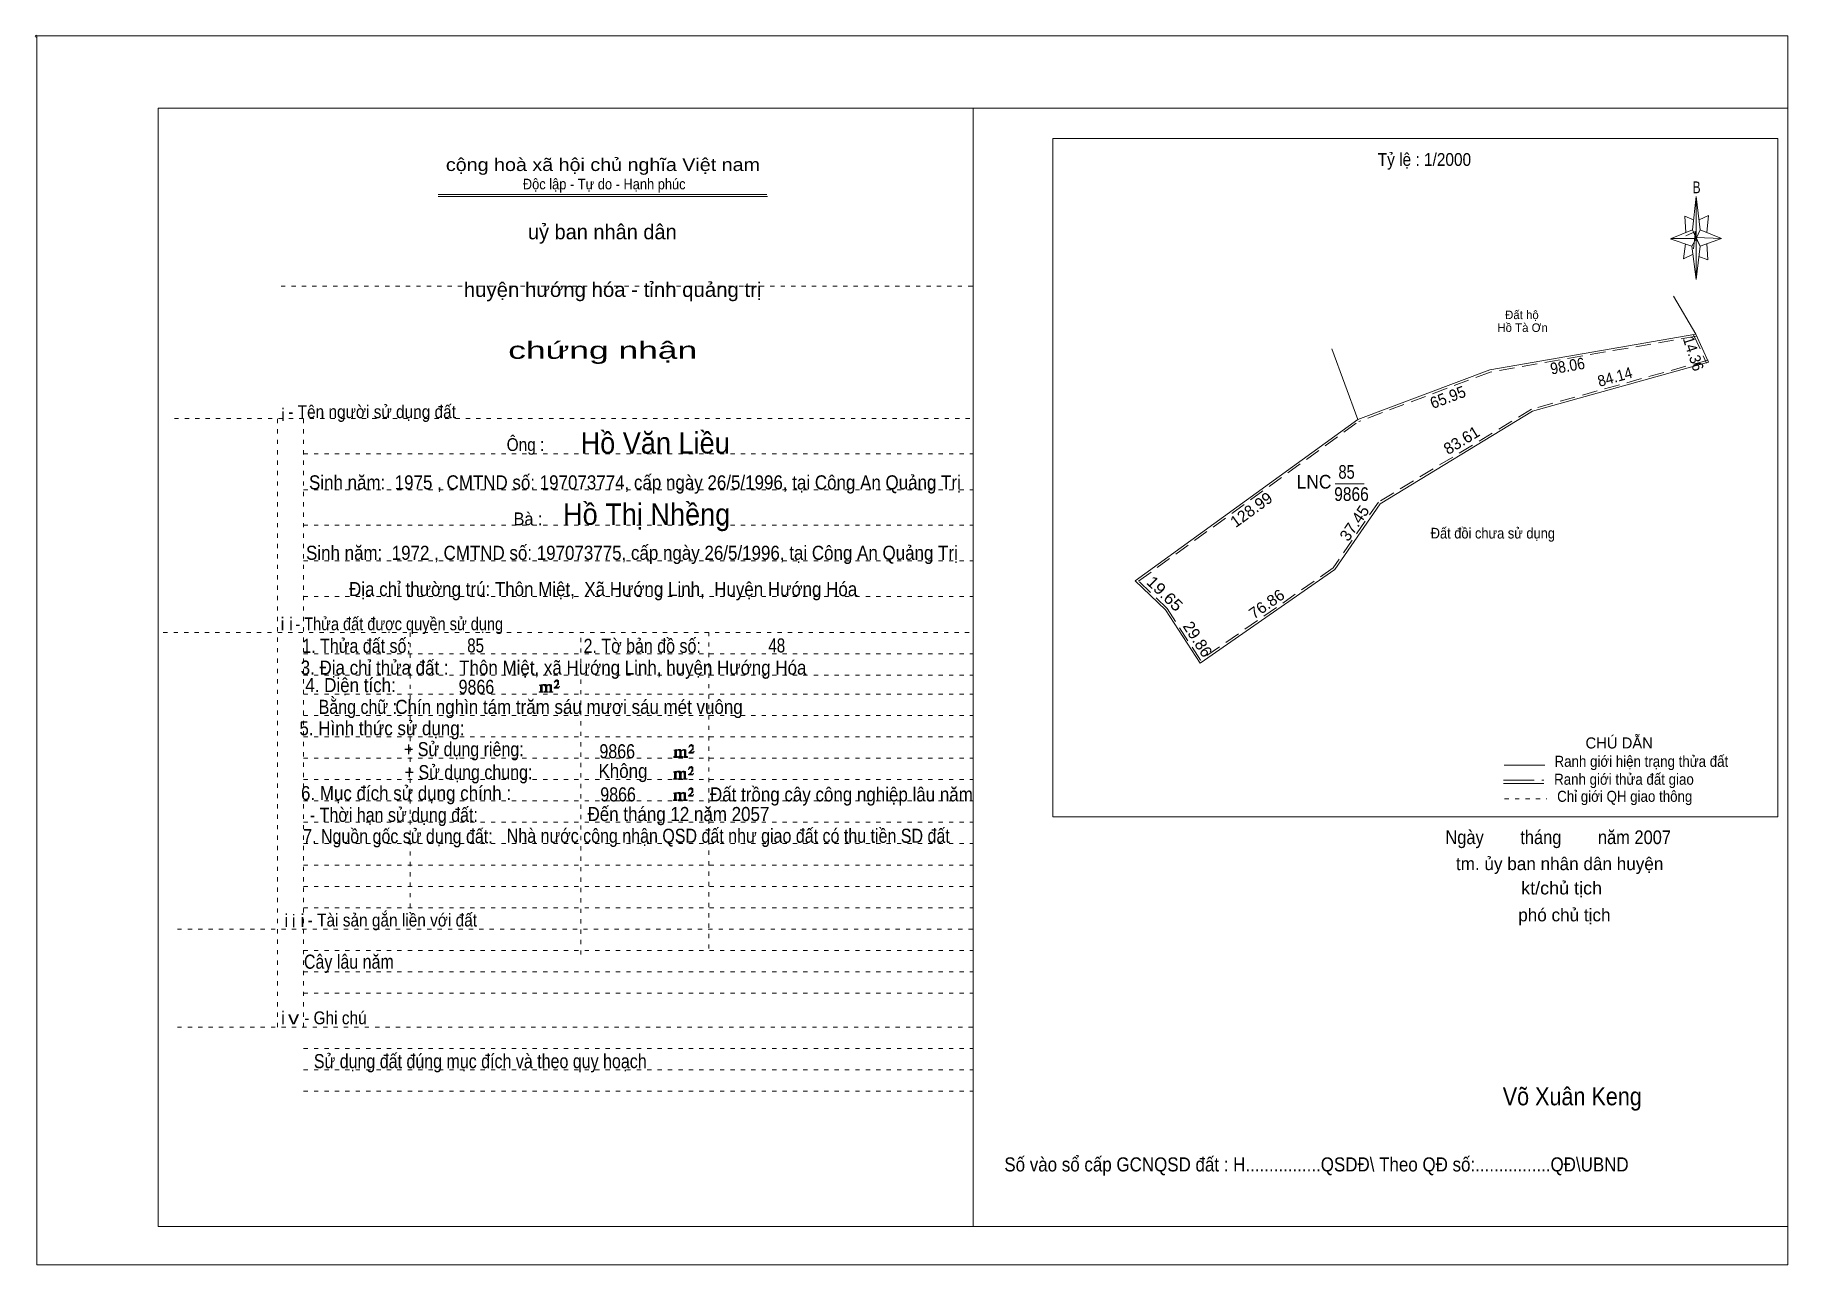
# Model space of a CAD drawing. Header units: centimetres. Extents: x -1.6 to 39.5, y -3.3 to 25.5.
import ezdxf
from ezdxf.enums import TextEntityAlignment as Align

# ---------------------------------------------------------------- set-up
doc = ezdxf.new("R2010")
doc.units = ezdxf.units.CM
doc.header["$LTSCALE"] = 0.12
for name, pattern in [('DOTTED', [1.5, 0.3, -1.2]), ('LONG_DASHED', [7.5, 6, -1.5]), ('MEDIUM_DASHED', [4.5, 3, -1.5])]:
    doc.linetypes.add(name, pattern=pattern)
for name, color, linetype, lineweight in [('1', 7, 'DOTTED', 13), ('10', 7, 'Continuous', 13), ('13', 7, 'Continuous', 13), ('4', 7, 'Continuous', 13), ('5', 7, 'Continuous', 13), ('50', 7, 'Continuous', 13)]:
    doc.layers.add(name, color=color, linetype=linetype, lineweight=lineweight)
doc.layers.add('30', color=7, linetype='Continuous')
doc.layers.add('33', color=7, linetype='Continuous')

msp = doc.modelspace()

# ---------------------------------------------------------------- hatches: boundary and pattern name
at = {"layer": '50'}
for points in [[(10.27, 10.13), (10.27, 10.12), (10.27, 10.11), (10.25, 10.11), (10.24, 10.11), (10.24, 10.1), (10.33, 10.1), (10.33, 10.11), (10.32, 10.11), (10.31, 10.11), (10.31, 10.12), (10.31, 10.13), (10.31, 10.24), (10.31, 10.25), (10.32, 10.26), (10.34, 10.26), (10.35, 10.26), (10.36, 10.26), (10.37, 10.25), (10.39, 10.22), (10.39, 10.13), (10.37, 10.12), (10.37, 10.11), (10.36, 10.11), (10.35, 10.11), (10.35, 10.1), (10.44, 10.1), (10.44, 10.11), (10.43, 10.11), (10.42, 10.11), (10.42, 10.12), (10.42, 10.13), (10.42, 10.24), (10.44, 10.26), (10.45, 10.26), (10.46, 10.26), (10.49, 10.26), (10.49, 10.25), (10.5, 10.24), (10.5, 10.22), (10.5, 10.13), (10.5, 10.12), (10.49, 10.11), (10.49, 10.11), (10.47, 10.11), (10.47, 10.1), (10.56, 10.1), (10.56, 10.11), (10.55, 10.11), (10.54, 10.11), (10.53, 10.12), (10.53, 10.13), (10.53, 10.2), (10.53, 10.25), (10.53, 10.26), (10.52, 10.27), (10.5, 10.28), (10.47, 10.28), (10.46, 10.28), (10.44, 10.27), (10.41, 10.25), (10.41, 10.26), (10.4, 10.28), (10.39, 10.28), (10.37, 10.28), (10.35, 10.28), (10.34, 10.28), (10.32, 10.26), (10.31, 10.26), (10.31, 10.25), (10.31, 10.25), (10.31, 10.26), (10.31, 10.28), (10.24, 10.26), (10.24, 10.26), (10.25, 10.26), (10.27, 10.25), (10.27, 10.24), (10.27, 10.23)], [(10.69, 10.19), (10.72, 10.24), (10.72, 10.24), (10.71, 10.22), (10.69, 10.22), (10.68, 10.22), (10.63, 10.22), (10.66, 10.26), (10.67, 10.27), (10.69, 10.28), (10.69, 10.3), (10.69, 10.32), (10.69, 10.34), (10.69, 10.35), (10.69, 10.37), (10.68, 10.38), (10.67, 10.38), (10.66, 10.39), (10.65, 10.39), (10.63, 10.38), (10.63, 10.38), (10.62, 10.37), (10.61, 10.35), (10.59, 10.33), (10.61, 10.33), (10.61, 10.35), (10.62, 10.35), (10.63, 10.36), (10.65, 10.36), (10.66, 10.36), (10.67, 10.35), (10.68, 10.35), (10.68, 10.32), (10.68, 10.3), (10.66, 10.28), (10.66, 10.26), (10.65, 10.25), (10.59, 10.2), (10.59, 10.19)], [(13.42, 8.61), (13.42, 8.6), (13.42, 8.59), (13.41, 8.59), (13.4, 8.59), (13.4, 8.57), (13.48, 8.57), (13.48, 8.59), (13.47, 8.59), (13.46, 8.59), (13.46, 8.6), (13.46, 8.61), (13.46, 8.72), (13.46, 8.73), (13.47, 8.74), (13.5, 8.74), (13.51, 8.74), (13.52, 8.74), (13.53, 8.73), (13.54, 8.69), (13.54, 8.61), (13.53, 8.6), (13.53, 8.59), (13.52, 8.59), (13.51, 8.59), (13.51, 8.57), (13.6, 8.57), (13.6, 8.59), (13.58, 8.59), (13.57, 8.59), (13.57, 8.6), (13.57, 8.61), (13.57, 8.72), (13.6, 8.74), (13.61, 8.74), (13.62, 8.74), (13.64, 8.74), (13.64, 8.73), (13.65, 8.72), (13.65, 8.69), (13.65, 8.61), (13.65, 8.6), (13.64, 8.59), (13.64, 8.59), (13.63, 8.59), (13.63, 8.57), (13.72, 8.57), (13.72, 8.59), (13.7, 8.59), (13.69, 8.59), (13.68, 8.6), (13.68, 8.61), (13.68, 8.68), (13.68, 8.73), (13.68, 8.74), (13.67, 8.75), (13.65, 8.76), (13.63, 8.76), (13.62, 8.76), (13.6, 8.75), (13.56, 8.73), (13.56, 8.74), (13.55, 8.76), (13.54, 8.76), (13.53, 8.76), (13.51, 8.76), (13.5, 8.76), (13.47, 8.74), (13.46, 8.74), (13.46, 8.73), (13.46, 8.73), (13.46, 8.74), (13.46, 8.76), (13.4, 8.74), (13.4, 8.74), (13.41, 8.74), (13.42, 8.73), (13.42, 8.72), (13.42, 8.71)], [(13.85, 8.67), (13.87, 8.72), (13.87, 8.72), (13.86, 8.69), (13.85, 8.69), (13.84, 8.69), (13.78, 8.69), (13.82, 8.74), (13.83, 8.75), (13.85, 8.76), (13.85, 8.78), (13.85, 8.79), (13.85, 8.82), (13.85, 8.83), (13.85, 8.85), (13.84, 8.86), (13.83, 8.86), (13.82, 8.87), (13.8, 8.87), (13.78, 8.86), (13.78, 8.86), (13.77, 8.85), (13.76, 8.83), (13.75, 8.81), (13.76, 8.81), (13.76, 8.83), (13.77, 8.83), (13.78, 8.84), (13.8, 8.84), (13.82, 8.84), (13.83, 8.83), (13.84, 8.83), (13.84, 8.79), (13.84, 8.78), (13.82, 8.76), (13.82, 8.74), (13.8, 8.73), (13.75, 8.68), (13.75, 8.67)], [(13.41, 8.09), (13.41, 8.08), (13.41, 8.07), (13.4, 8.07), (13.39, 8.07), (13.39, 8.06), (13.48, 8.06), (13.48, 8.07), (13.47, 8.07), (13.45, 8.07), (13.45, 8.08), (13.45, 8.09), (13.45, 8.2), (13.45, 8.21), (13.47, 8.23), (13.49, 8.23), (13.5, 8.23), (13.51, 8.23), (13.52, 8.21), (13.53, 8.18), (13.53, 8.09), (13.52, 8.08), (13.52, 8.07), (13.51, 8.07), (13.5, 8.07), (13.5, 8.06), (13.59, 8.06), (13.59, 8.07), (13.58, 8.07), (13.57, 8.07), (13.57, 8.08), (13.57, 8.09), (13.57, 8.2), (13.59, 8.23), (13.6, 8.23), (13.61, 8.23), (13.63, 8.23), (13.63, 8.21), (13.64, 8.2), (13.64, 8.18), (13.64, 8.09), (13.64, 8.08), (13.63, 8.07), (13.63, 8.07), (13.62, 8.07), (13.62, 8.06), (13.71, 8.06), (13.71, 8.07), (13.7, 8.07), (13.69, 8.07), (13.67, 8.08), (13.67, 8.09), (13.67, 8.17), (13.67, 8.21), (13.67, 8.23), (13.66, 8.24), (13.64, 8.25), (13.62, 8.25), (13.61, 8.25), (13.59, 8.24), (13.55, 8.21), (13.55, 8.23), (13.54, 8.25), (13.53, 8.25), (13.52, 8.25), (13.5, 8.25), (13.49, 8.25), (13.47, 8.23), (13.45, 8.23), (13.45, 8.21), (13.45, 8.21), (13.45, 8.23), (13.45, 8.25), (13.39, 8.23), (13.39, 8.23), (13.4, 8.23), (13.41, 8.21), (13.41, 8.2), (13.41, 8.19)], [(13.84, 8.16), (13.86, 8.2), (13.86, 8.2), (13.85, 8.18), (13.84, 8.18), (13.83, 8.18), (13.77, 8.18), (13.81, 8.23), (13.82, 8.24), (13.84, 8.25), (13.84, 8.27), (13.84, 8.28), (13.84, 8.3), (13.84, 8.31), (13.84, 8.34), (13.83, 8.35), (13.82, 8.35), (13.81, 8.36), (13.8, 8.36), (13.77, 8.35), (13.77, 8.35), (13.76, 8.34), (13.75, 8.31), (13.74, 8.29), (13.75, 8.29), (13.75, 8.31), (13.76, 8.31), (13.77, 8.33), (13.8, 8.33), (13.81, 8.33), (13.82, 8.31), (13.83, 8.31), (13.83, 8.28), (13.83, 8.27), (13.81, 8.25), (13.81, 8.23), (13.8, 8.21), (13.74, 8.17), (13.74, 8.16)], [(13.84, 7.66), (13.86, 7.71), (13.86, 7.71), (13.85, 7.68), (13.84, 7.68), (13.83, 7.68), (13.77, 7.68), (13.81, 7.73), (13.82, 7.74), (13.84, 7.75), (13.84, 7.77), (13.84, 7.78), (13.84, 7.81), (13.84, 7.82), (13.84, 7.84), (13.83, 7.85), (13.82, 7.85), (13.81, 7.86), (13.79, 7.86), (13.77, 7.85), (13.77, 7.85), (13.76, 7.84), (13.75, 7.82), (13.74, 7.8), (13.75, 7.8), (13.75, 7.82), (13.76, 7.82), (13.77, 7.83), (13.79, 7.83), (13.81, 7.83), (13.82, 7.82), (13.83, 7.82), (13.83, 7.78), (13.83, 7.77), (13.81, 7.75), (13.81, 7.73), (13.79, 7.72), (13.74, 7.67), (13.74, 7.66)], [(13.41, 7.6), (13.41, 7.59), (13.41, 7.58), (13.4, 7.58), (13.39, 7.58), (13.39, 7.56), (13.47, 7.56), (13.47, 7.58), (13.46, 7.58), (13.45, 7.58), (13.45, 7.59), (13.45, 7.6), (13.45, 7.71), (13.45, 7.72), (13.46, 7.73), (13.49, 7.73), (13.5, 7.73), (13.51, 7.73), (13.52, 7.72), (13.53, 7.68), (13.53, 7.6), (13.52, 7.59), (13.52, 7.58), (13.51, 7.58), (13.5, 7.58), (13.5, 7.56), (13.59, 7.56), (13.59, 7.58), (13.57, 7.58), (13.56, 7.58), (13.56, 7.59), (13.56, 7.6), (13.56, 7.71), (13.59, 7.73), (13.6, 7.73), (13.61, 7.73), (13.63, 7.73), (13.63, 7.72), (13.64, 7.71), (13.64, 7.68), (13.64, 7.6), (13.64, 7.59), (13.63, 7.58), (13.63, 7.58), (13.62, 7.58), (13.62, 7.56), (13.71, 7.56), (13.71, 7.58), (13.69, 7.58), (13.68, 7.58), (13.67, 7.59), (13.67, 7.6), (13.67, 7.67), (13.67, 7.72), (13.67, 7.73), (13.66, 7.74), (13.64, 7.75), (13.62, 7.75), (13.61, 7.75), (13.59, 7.74), (13.55, 7.72), (13.55, 7.73), (13.54, 7.75), (13.53, 7.75), (13.52, 7.75), (13.5, 7.75), (13.49, 7.75), (13.46, 7.73), (13.45, 7.73), (13.45, 7.72), (13.45, 7.72), (13.45, 7.73), (13.45, 7.75), (13.39, 7.73), (13.39, 7.73), (13.4, 7.73), (13.41, 7.72), (13.41, 7.71), (13.41, 7.7)]]:
    msp.add_hatch(color=256, dxfattribs=at).paths.add_polyline_path(points)

# ---------------------------------------------------------------- linework, layer by layer
at = {"layer": '1', "linetype": 'Continuous'}
for p, q in [((1.31, -2.42), (1.31, 23.78)), ((1.31, 23.78), (39.51, 23.78)), ((20.41, -2.42), (20.41, 23.78)), ((39.51, -2.42), (39.51, 23.78)), ((7.87, 21.76), (15.58, 21.76)), ((7.87, 21.71), (15.59, 21.71)), ((37.26, 20.55), (36.75, 20.72)), ((1.31, -2.42), (39.51, -2.42))]:
    msp.add_line(p, q, dxfattribs=at)
at = {"layer": '1'}
for p, q in [((4.19, 19.61), (20.41, 19.61)), ((1.69, 16.51), (20.41, 16.51)), ((4.11, 2.25), (4.11, 16.51)), ((4.72, 2.25), (4.72, 16.51)), ((4.72, 15.68), (20.41, 15.68)), ((4.72, 14.84), (20.41, 14.84)), ((4.72, 14.01), (20.41, 14.01)), ((4.72, 13.18), (20.41, 13.18)), ((4.72, 12.34), (20.41, 12.34)), ((1.43, 11.5), (20.41, 11.5)), ((7.22, 5.05), (7.22, 11.5)), ((11.22, 3.95), (11.22, 11.5)), ((14.22, 4.09), (14.22, 11.5)), ((4.72, 11), (20.41, 11)), ((4.72, 10.5), (20.41, 10.5)), ((4.72, 10.05), (20.41, 10.05)), ((4.72, 9.55), (20.41, 9.55)), ((4.72, 9.05), (20.41, 9.05)), ((4.72, 8.55), (20.41, 8.55)), ((4.72, 8.05), (20.41, 8.05)), ((4.72, 7.55), (20.41, 7.55)), ((4.72, 7.05), (20.41, 7.05)), ((4.72, 6.55), (20.41, 6.55)), ((4.72, 6.05), (20.41, 6.05)), ((4.72, 5.55), (20.41, 5.55)), ((4.72, 5.05), (20.41, 5.05)), ((1.76, 4.55), (20.41, 4.55)), ((4.72, 4.05), (20.41, 4.05)), ((4.72, 3.55), (20.41, 3.55)), ((4.72, 3.05), (20.41, 3.05)), ((1.76, 2.25), (20.41, 2.25)), ((4.72, 1.75), (20.41, 1.75)), ((4.72, 1.25), (20.41, 1.25)), ((4.72, 0.75), (20.41, 0.75))]:
    msp.add_line(p, q, dxfattribs=at)
at = {"layer": '1', "linetype": 'Continuous'}
msp.add_lwpolyline([(-1.53, -3.32), (39.51, -3.32), (39.51, 25.48), (-1.53, 25.48)], close=True, dxfattribs=at)
msp.add_lwpolyline([(37.27, 20.35), (37.06, 20.25), (37.11, 20.6)], dxfattribs=at)
at = {"layer": '10'}
for p, q in [((37.35, 18.49), (36.83, 19.38)), ((37.35, 18.49), (37.65, 17.83)), ((28.82, 18.14), (29.43, 16.49))]:
    msp.add_line(p, q, dxfattribs=at)
at = {"layer": '10', "linetype": 'MEDIUM_DASHED'}
msp.add_line((37.3, 18.47), (37.6, 17.81), dxfattribs=at)
at = {"layer": '10'}
for points in [[(37.35, 18.49), (32.52, 17.65), (29.43, 16.49)], [(37.65, 17.83), (33.52, 16.68), (29.95, 14.51), (28.89, 12.97), (25.73, 10.78), (24.92, 12.03), (24.21, 12.71), (29.43, 16.49)]]:
    msp.add_lwpolyline(points, dxfattribs=at)
at = {"layer": '10', "linetype": 'MEDIUM_DASHED'}
for points in [[(37.36, 18.44), (32.53, 17.6), (29.45, 16.44)], [(37.64, 17.88), (33.5, 16.73), (29.91, 14.55), (28.85, 13.01), (25.74, 10.85), (24.96, 12.06), (24.29, 12.7), (29.46, 16.45)]]:
    msp.add_lwpolyline(points, dxfattribs=at)
at = {"layer": '13'}
msp.add_line((28.9, 14.98), (29.58, 14.98), dxfattribs=at)
at = {"layer": '4'}
for p, q in [((32.86, 8.39), (33.81, 8.39)), ((32.84, 7.96), (33.79, 7.96))]:
    msp.add_line(p, q, dxfattribs=at)
at = {"layer": '4', "linetype": 'LONG_DASHED'}
msp.add_line((32.84, 8.04), (33.79, 8.04), dxfattribs=at)
at = {"layer": '4', "linetype": 'DOTTED'}
msp.add_line((32.87, 7.6), (33.86, 7.6), dxfattribs=at)
at = {"layer": '4'}
msp.add_lwpolyline([(22.28, 23.07), (39.27, 23.07), (39.27, 7.18), (22.28, 7.18)], close=True, dxfattribs=at)
msp.add_circle((-1.55, 25.47), 0.025, dxfattribs=at)
at = {"layer": '5'}
for p, q in [((37.27, 20.93), (37.36, 21.71)), ((37.45, 20.55), (37.36, 19.77)), ((37.45, 20.93), (37.95, 20.73)), ((37.61, 20.61), (37.63, 20.23)), ((37.63, 20.23), (37.42, 20.31))]:
    msp.add_line(p, q, dxfattribs=at)
for points in [[(37.36, 21.71), (37.45, 20.93), (37.36, 20.73)], [(37.36, 20.73), (36.77, 20.73), (37.27, 20.93), (37.45, 20.55), (37.95, 20.73), (37.36, 20.75)], [(37.36, 20.73), (37.36, 19.77), (37.26, 20.55)]]:
    msp.add_lwpolyline(points, close=True, dxfattribs=at)
for points in [[(37.3, 21.17), (37.09, 21.25), (37.12, 20.87)], [(37.43, 21.17), (37.65, 21.27), (37.61, 20.87)], [(37.36, 20.73), (37.27, 20.93), (36.77, 20.73)], [(37.12, 20.79), (37.34, 20.89), (37.3, 20.49)], [(37.36, 20.73), (37.45, 20.55), (37.95, 20.73)]]:
    msp.add_lwpolyline(points, dxfattribs=at)
at = {"layer": '50'}
for points in [[(10.27, 10.13), (10.27, 10.12), (10.27, 10.11), (10.25, 10.11), (10.24, 10.11), (10.24, 10.1), (10.33, 10.1), (10.33, 10.11), (10.32, 10.11), (10.31, 10.11), (10.31, 10.12), (10.31, 10.13), (10.31, 10.24), (10.31, 10.25), (10.32, 10.26), (10.34, 10.26), (10.35, 10.26), (10.36, 10.26), (10.37, 10.25), (10.39, 10.22), (10.39, 10.13), (10.37, 10.12), (10.37, 10.11), (10.36, 10.11), (10.35, 10.11), (10.35, 10.1), (10.44, 10.1), (10.44, 10.11), (10.43, 10.11), (10.42, 10.11), (10.42, 10.12), (10.42, 10.13), (10.42, 10.24), (10.44, 10.26), (10.45, 10.26), (10.46, 10.26), (10.49, 10.26), (10.49, 10.25), (10.5, 10.24), (10.5, 10.22), (10.5, 10.13), (10.5, 10.12), (10.49, 10.11), (10.49, 10.11), (10.47, 10.11), (10.47, 10.1), (10.56, 10.1), (10.56, 10.11), (10.55, 10.11), (10.54, 10.11), (10.53, 10.12), (10.53, 10.13), (10.53, 10.2), (10.53, 10.25), (10.53, 10.26), (10.52, 10.27), (10.5, 10.28), (10.47, 10.28), (10.46, 10.28), (10.44, 10.27), (10.41, 10.25), (10.41, 10.26), (10.4, 10.28), (10.39, 10.28), (10.37, 10.28), (10.35, 10.28), (10.34, 10.28), (10.32, 10.26), (10.31, 10.26), (10.31, 10.25), (10.31, 10.25), (10.31, 10.26), (10.31, 10.28), (10.24, 10.26), (10.24, 10.26), (10.25, 10.26), (10.27, 10.25), (10.27, 10.24), (10.27, 10.23)], [(10.69, 10.19), (10.72, 10.24), (10.72, 10.24), (10.71, 10.22), (10.69, 10.22), (10.68, 10.22), (10.63, 10.22), (10.66, 10.26), (10.67, 10.27), (10.69, 10.28), (10.69, 10.3), (10.69, 10.32), (10.69, 10.34), (10.69, 10.35), (10.69, 10.37), (10.68, 10.38), (10.67, 10.38), (10.66, 10.39), (10.65, 10.39), (10.63, 10.38), (10.63, 10.38), (10.62, 10.37), (10.61, 10.35), (10.59, 10.33), (10.61, 10.33), (10.61, 10.35), (10.62, 10.35), (10.63, 10.36), (10.65, 10.36), (10.66, 10.36), (10.67, 10.35), (10.68, 10.35), (10.68, 10.32), (10.68, 10.3), (10.66, 10.28), (10.66, 10.26), (10.65, 10.25), (10.59, 10.2), (10.59, 10.19)], [(13.42, 8.61), (13.42, 8.6), (13.42, 8.59), (13.41, 8.59), (13.4, 8.59), (13.4, 8.57), (13.48, 8.57), (13.48, 8.59), (13.47, 8.59), (13.46, 8.59), (13.46, 8.6), (13.46, 8.61), (13.46, 8.72), (13.46, 8.73), (13.47, 8.74), (13.5, 8.74), (13.51, 8.74), (13.52, 8.74), (13.53, 8.73), (13.54, 8.69), (13.54, 8.61), (13.53, 8.6), (13.53, 8.59), (13.52, 8.59), (13.51, 8.59), (13.51, 8.57), (13.6, 8.57), (13.6, 8.59), (13.58, 8.59), (13.57, 8.59), (13.57, 8.6), (13.57, 8.61), (13.57, 8.72), (13.6, 8.74), (13.61, 8.74), (13.62, 8.74), (13.64, 8.74), (13.64, 8.73), (13.65, 8.72), (13.65, 8.69), (13.65, 8.61), (13.65, 8.6), (13.64, 8.59), (13.64, 8.59), (13.63, 8.59), (13.63, 8.57), (13.72, 8.57), (13.72, 8.59), (13.7, 8.59), (13.69, 8.59), (13.68, 8.6), (13.68, 8.61), (13.68, 8.68), (13.68, 8.73), (13.68, 8.74), (13.67, 8.75), (13.65, 8.76), (13.63, 8.76), (13.62, 8.76), (13.6, 8.75), (13.56, 8.73), (13.56, 8.74), (13.55, 8.76), (13.54, 8.76), (13.53, 8.76), (13.51, 8.76), (13.5, 8.76), (13.47, 8.74), (13.46, 8.74), (13.46, 8.73), (13.46, 8.73), (13.46, 8.74), (13.46, 8.76), (13.4, 8.74), (13.4, 8.74), (13.41, 8.74), (13.42, 8.73), (13.42, 8.72), (13.42, 8.71)], [(13.85, 8.67), (13.87, 8.72), (13.87, 8.72), (13.86, 8.69), (13.85, 8.69), (13.84, 8.69), (13.78, 8.69), (13.82, 8.74), (13.83, 8.75), (13.85, 8.76), (13.85, 8.78), (13.85, 8.79), (13.85, 8.82), (13.85, 8.83), (13.85, 8.85), (13.84, 8.86), (13.83, 8.86), (13.82, 8.87), (13.8, 8.87), (13.78, 8.86), (13.78, 8.86), (13.77, 8.85), (13.76, 8.83), (13.75, 8.81), (13.76, 8.81), (13.76, 8.83), (13.77, 8.83), (13.78, 8.84), (13.8, 8.84), (13.82, 8.84), (13.83, 8.83), (13.84, 8.83), (13.84, 8.79), (13.84, 8.78), (13.82, 8.76), (13.82, 8.74), (13.8, 8.73), (13.75, 8.68), (13.75, 8.67)], [(13.41, 8.09), (13.41, 8.08), (13.41, 8.07), (13.4, 8.07), (13.39, 8.07), (13.39, 8.06), (13.48, 8.06), (13.48, 8.07), (13.47, 8.07), (13.45, 8.07), (13.45, 8.08), (13.45, 8.09), (13.45, 8.2), (13.45, 8.21), (13.47, 8.23), (13.49, 8.23), (13.5, 8.23), (13.51, 8.23), (13.52, 8.21), (13.53, 8.18), (13.53, 8.09), (13.52, 8.08), (13.52, 8.07), (13.51, 8.07), (13.5, 8.07), (13.5, 8.06), (13.59, 8.06), (13.59, 8.07), (13.58, 8.07), (13.57, 8.07), (13.57, 8.08), (13.57, 8.09), (13.57, 8.2), (13.59, 8.23), (13.6, 8.23), (13.61, 8.23), (13.63, 8.23), (13.63, 8.21), (13.64, 8.2), (13.64, 8.18), (13.64, 8.09), (13.64, 8.08), (13.63, 8.07), (13.63, 8.07), (13.62, 8.07), (13.62, 8.06), (13.71, 8.06), (13.71, 8.07), (13.7, 8.07), (13.69, 8.07), (13.67, 8.08), (13.67, 8.09), (13.67, 8.17), (13.67, 8.21), (13.67, 8.23), (13.66, 8.24), (13.64, 8.25), (13.62, 8.25), (13.61, 8.25), (13.59, 8.24), (13.55, 8.21), (13.55, 8.23), (13.54, 8.25), (13.53, 8.25), (13.52, 8.25), (13.5, 8.25), (13.49, 8.25), (13.47, 8.23), (13.45, 8.23), (13.45, 8.21), (13.45, 8.21), (13.45, 8.23), (13.45, 8.25), (13.39, 8.23), (13.39, 8.23), (13.4, 8.23), (13.41, 8.21), (13.41, 8.2), (13.41, 8.19)], [(13.84, 8.16), (13.86, 8.2), (13.86, 8.2), (13.85, 8.18), (13.84, 8.18), (13.83, 8.18), (13.77, 8.18), (13.81, 8.23), (13.82, 8.24), (13.84, 8.25), (13.84, 8.27), (13.84, 8.28), (13.84, 8.3), (13.84, 8.31), (13.84, 8.34), (13.83, 8.35), (13.82, 8.35), (13.81, 8.36), (13.8, 8.36), (13.77, 8.35), (13.77, 8.35), (13.76, 8.34), (13.75, 8.31), (13.74, 8.29), (13.75, 8.29), (13.75, 8.31), (13.76, 8.31), (13.77, 8.33), (13.8, 8.33), (13.81, 8.33), (13.82, 8.31), (13.83, 8.31), (13.83, 8.28), (13.83, 8.27), (13.81, 8.25), (13.81, 8.23), (13.8, 8.21), (13.74, 8.17), (13.74, 8.16)], [(13.84, 7.66), (13.86, 7.71), (13.86, 7.71), (13.85, 7.68), (13.84, 7.68), (13.83, 7.68), (13.77, 7.68), (13.81, 7.73), (13.82, 7.74), (13.84, 7.75), (13.84, 7.77), (13.84, 7.78), (13.84, 7.81), (13.84, 7.82), (13.84, 7.84), (13.83, 7.85), (13.82, 7.85), (13.81, 7.86), (13.79, 7.86), (13.77, 7.85), (13.77, 7.85), (13.76, 7.84), (13.75, 7.82), (13.74, 7.8), (13.75, 7.8), (13.75, 7.82), (13.76, 7.82), (13.77, 7.83), (13.79, 7.83), (13.81, 7.83), (13.82, 7.82), (13.83, 7.82), (13.83, 7.78), (13.83, 7.77), (13.81, 7.75), (13.81, 7.73), (13.79, 7.72), (13.74, 7.67), (13.74, 7.66)], [(13.41, 7.6), (13.41, 7.59), (13.41, 7.58), (13.4, 7.58), (13.39, 7.58), (13.39, 7.56), (13.47, 7.56), (13.47, 7.58), (13.46, 7.58), (13.45, 7.58), (13.45, 7.59), (13.45, 7.6), (13.45, 7.71), (13.45, 7.72), (13.46, 7.73), (13.49, 7.73), (13.5, 7.73), (13.51, 7.73), (13.52, 7.72), (13.53, 7.68), (13.53, 7.6), (13.52, 7.59), (13.52, 7.58), (13.51, 7.58), (13.5, 7.58), (13.5, 7.56), (13.59, 7.56), (13.59, 7.58), (13.57, 7.58), (13.56, 7.58), (13.56, 7.59), (13.56, 7.6), (13.56, 7.71), (13.59, 7.73), (13.6, 7.73), (13.61, 7.73), (13.63, 7.73), (13.63, 7.72), (13.64, 7.71), (13.64, 7.68), (13.64, 7.6), (13.64, 7.59), (13.63, 7.58), (13.63, 7.58), (13.62, 7.58), (13.62, 7.56), (13.71, 7.56), (13.71, 7.58), (13.69, 7.58), (13.68, 7.58), (13.67, 7.59), (13.67, 7.6), (13.67, 7.67), (13.67, 7.72), (13.67, 7.73), (13.66, 7.74), (13.64, 7.75), (13.62, 7.75), (13.61, 7.75), (13.59, 7.74), (13.55, 7.72), (13.55, 7.73), (13.54, 7.75), (13.53, 7.75), (13.52, 7.75), (13.5, 7.75), (13.49, 7.75), (13.46, 7.73), (13.45, 7.73), (13.45, 7.72), (13.45, 7.72), (13.45, 7.73), (13.45, 7.75), (13.39, 7.73), (13.39, 7.73), (13.4, 7.73), (13.41, 7.72), (13.41, 7.71), (13.41, 7.7)]]:
    msp.add_lwpolyline(points, close=True, dxfattribs=at)

# ---------------------------------------------------------------- texts
at = {"layer": '1'}
for s, height, width, p in [('cộng hoà xã hội chủ nghĩa Việt nam', 0.3, 1.15, (11.735, 22.31)), ('Độc lập - Tự do - Hạnh phúc', 0.25, 0.9, (11.765, 21.88)), ('chứng nhận', 0.4, 1.55, (11.73, 17.91)), ('- Tên người sử dụng đất', 0.3, 0.9, (6.325, 16.52)), ('- Thửa đất được quyền sử dụng', 0.3, 0.85, (6.96, 11.55)), ('- Tài sản gắn liền với đất ', 0.3, 0.9, (6.85, 4.61)), ('v', 0.3, 1.3, (4.485, 2.32)), ('- Ghi chú', 0.3, 0.9, (5.465, 2.32))]:
    msp.add_text(s, height=height, dxfattribs=dict(at, width=width)).set_placement(p, align=Align.CENTER)
for s, height, p in [('uỷ ban nhân dân', 0.35, (11.72, 20.71)), ('i', 0.3, (4.235, 16.45)), ('i', 0.3, (4.225, 11.55)), ('i', 0.3, (4.425, 11.55)), ('i', 0.3, (4.315, 4.6)), ('i', 0.3, (4.485, 4.59)), ('i', 0.3, (4.695, 4.6)), ('i', 0.3, (4.235, 2.32))]:
    msp.add_text(s, height=height, dxfattribs=at).set_placement(p, align=Align.CENTER)
at = {"layer": '10'}
for s, height, width, p in [('Tỷ lệ : 1/2000', 0.3, 0.9, (30.99, 22.43)), ('Hồ Văn Liều', 0.5, 0.95, (12.96, 15.69)), ('Hồ Thị Nhềng', 0.5, 0.95, (12.76, 14.02)), ('Đất đồi chưa sử dụng ', 0.25, 0.9, (32.635, 13.7)), ('Võ Xuân Keng', 0.42, 0.9, (34.455, 0.42))]:
    msp.add_text(s, height=height, dxfattribs=dict(at, width=width)).set_placement(p, align=Align.CENTER)
for s, p in [('Đất hộ', (33.275, 18.84)), ('Hồ Tà Ơn', (33.29, 18.54))]:
    msp.add_text(s, height=0.2, dxfattribs=at).set_placement(p, align=Align.CENTER)
at = {"layer": '30'}
for s, height, rotation, width, p in [('14.36', 0.26, 288.132, 0.95, (37.171, 17.991)), ('98.06', 0.27, 9.835, 0.9, (34.367, 17.61)), ('84.14', 0.26, 15.624, 0.95, (35.49, 17.362)), ('65.95', 0.2699, 20.614, 0.95, (31.587, 16.883)), ('19.65', 0.27, 316.072, 1.1, (24.811, 12.312)), ('76.86', 0.26, 34.74, 1.05, (27.366, 12.058))]:
    msp.add_text(s, height=height, rotation=rotation, dxfattribs=dict(at, width=width)).set_placement(p, align=Align.CENTER)
for s, rotation, p in [('83.61', 31.213, (31.93, 15.886)), ('128.99', 35.919, (27.011, 14.264)), ('37.45', 55.555, (29.46, 13.984)), ('29.86', 302.972, (25.561, 11.268))]:
    msp.add_text(s, height=0.27, rotation=rotation, dxfattribs=at).set_placement(p, align=Align.CENTER)
at = {"layer": '33'}
for s, width, p in [('85', 0.8, (29.165, 15.1)), ('9866', 0.85, (29.28, 14.58))]:
    msp.add_text(s, height=0.32, dxfattribs=dict(at, width=width)).set_placement(p, align=Align.CENTER)
at = {"layer": '33', "width": 0.95}
msp.add_text('LNC', height=0.32, dxfattribs=at).set_placement((28.81, 14.87), align=Align.RIGHT)
at = {"layer": '4'}
msp.add_text('CHÚ DẪN', height=0.2591, dxfattribs=at).set_placement((35.555, 8.78), align=Align.CENTER)
at = {"layer": '4', "width": 0.9}
for s, p in [('Ranh giới hiện trạng thửa đất', (36.075, 8.35)), ('Ranh giới thửa đất giao ', (35.71, 7.93)), ('Chỉ giới QH giao thông', (35.685, 7.53))]:
    msp.add_text(s, height=0.2591, dxfattribs=at).set_placement(p, align=Align.CENTER)
at = {"layer": '5', "width": 0.75}
msp.add_text('B', height=0.276, dxfattribs=at).set_placement((37.37, 21.79), align=Align.CENTER)
at = {"layer": '50'}
for s, height, width, p in [('  huyện hướng hóa - tỉnh quảng trị', 0.34, 1.05, (11.83, 19.36)), ('Ông :', 0.3, 0.9, (9.92, 15.75)), ('Sinh năm:  1975 , CMTND số: 197073774, cấp ngày 26/5/1996, tại Công An Quảng Trị', 0.33, 0.9, (12.485, 14.85)), ('Bà :', 0.3, 0.95, (9.98, 14.01)), ('Sinh năm:  1972 , CMTND số: 197073775, cấp ngày 26/5/1996, tại Công An Quảng Trị', 0.33, 0.9, (12.415, 13.2)), ('Địa chỉ thường trú: Thôn Miệt,  Xã Hướng Linh,  Huyện Hướng Hóa', 0.33, 0.9, (11.74, 12.35)), ('1. Thửa đất số:  ', 0.33, 0.85, (6.065, 11.02)), ('85', 0.33, 0.8, (8.75, 11.03)), ('2. Tờ bản đồ số:  ', 0.33, 0.85, (12.76, 11.02)), ('48', 0.33, 0.8, (15.81, 11.03)), ('3. Địa chỉ thửa đất : ', 0.33, 0.9, (6.44, 10.51)), ('Thôn Miệt, xã Hướng Linh, huyện Hướng Hóa', 0.33, 0.9, (12.435, 10.51)), ('4. Diện tích: ', 0.33, 0.9, (5.875, 10.1)), ('9866', 0.33, 0.85, (8.77, 10.06)), ('Bằng chữ :', 0.33, 0.85, (5.99, 9.59)), ('Chín nghìn tám trăm sáu mươi sáu mét vuông', 0.33, 0.9, (10.94, 9.59)), ('5. Hình thức sử dụng:', 0.33, 0.9, (6.555, 9.09)), ('+ Sử dụng riêng:', 0.33, 0.85, (8.475, 8.6)), ('9866', 0.33, 0.85, (12.07, 8.55)), ('+ Sử dụng chung:', 0.33, 0.85, (8.585, 8.06)), ('Không', 0.33, 0.9, (12.205, 8.09)), ('6. Mục đích sử dụng chính :', 0.33, 0.9, (7.12, 7.57)), ('9866', 0.33, 0.85, (12.09, 7.54)), ('Đất trồng cây công nghiệp lâu năm', 0.33, 0.9, (17.325, 7.54)), ('- Thời hạn sử dụng đất:', 0.33, 0.85, (6.835, 7.06)), ('Đến tháng 12 năm 2057', 0.33, 0.9, (13.505, 7.08)), ('7. Nguồn gốc sử dụng đất:', 0.33, 0.85, (6.93, 6.56)), ('Nhà nước công nhận QSD đất như giao đất có thu tiền SD đất ', 0.33, 0.85, (14.725, 6.57)), ('Ngày        tháng        năm 2007', 0.32, 0.9, (34.125, 6.54)), ('kt/chủ tịch', 0.3, 1.05, (34.205, 5.36)), ('Cây lâu năm', 0.33, 0.85, (5.78, 3.62)), ('Sử dụng đất đúng mục đích và theo quy hoạch', 0.33, 0.85, (8.86, 1.29)), ('Số vào sổ cấp GCNQSD đất : H................QSDĐ\\ Theo QĐ số:................QĐ\\UBND', 0.33, 0.9, (28.46, -1.13))]:
    msp.add_text(s, height=height, dxfattribs=dict(at, width=width)).set_placement(p, align=Align.CENTER)
for s, p in [('tm. ủy ban nhân dân huyện ', (34.215, 5.93)), ('phó chủ tịch', (34.27, 4.73))]:
    msp.add_text(s, height=0.3, dxfattribs=at).set_placement(p, align=Align.CENTER)

doc.saveas('drawing.dxf')
